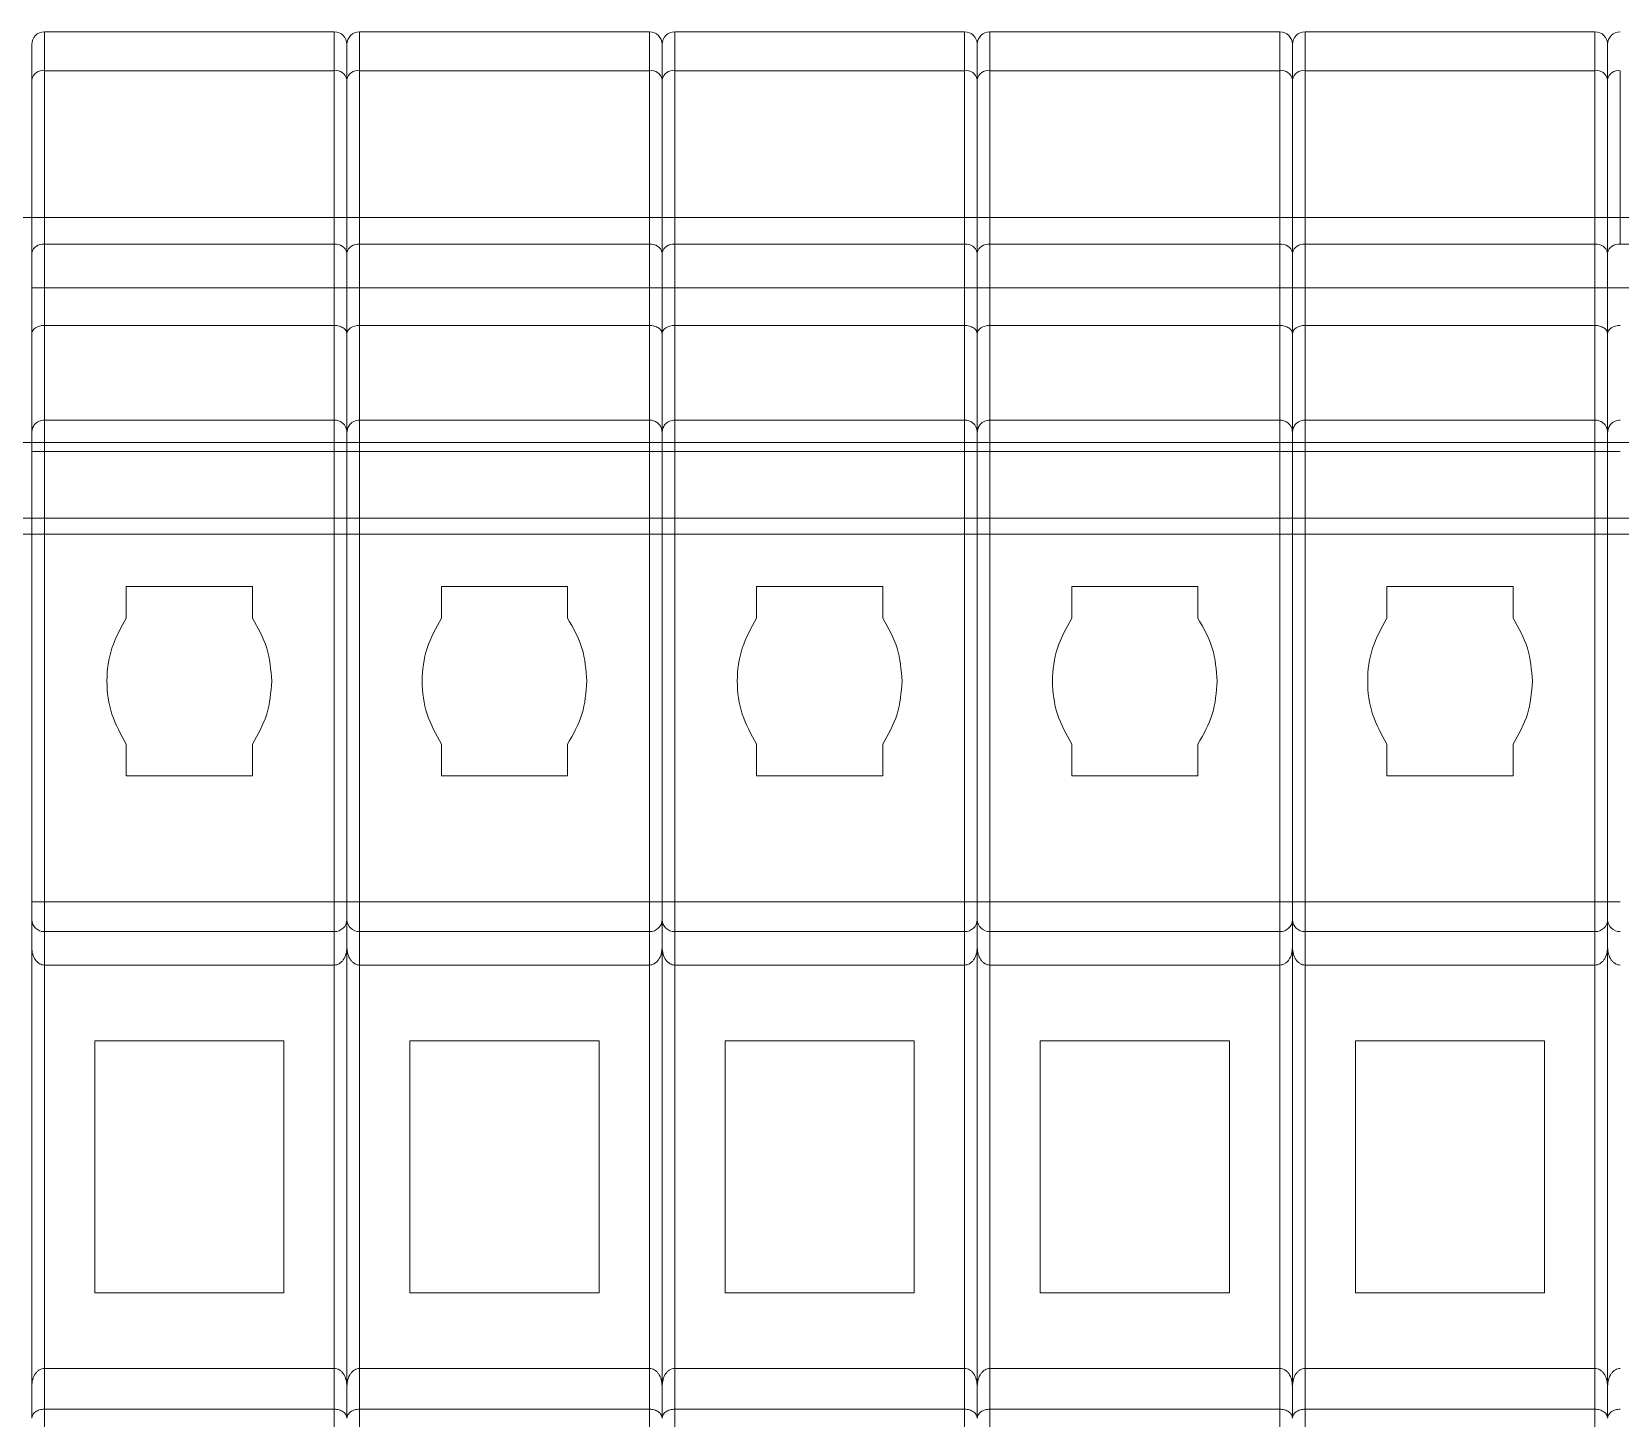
# Model space of a CAD drawing. Header units: millimetres. Extents: x 3609 to 5941, y 2453 to 3731.
# Drawn here: x 4162.78 to 4187.98, y 2486.04 to 2508.03 of the extents above; entities that cross this region are included whole.
import ezdxf

# ---------------------------------------------------------------- set-up
doc = ezdxf.new("R2010")
doc.units = ezdxf.units.MM

msp = doc.modelspace()

# ---------------------------------------------------------------- linework, layer by layer
at = {"color": 85, "linetype": 'Continuous', "lineweight": 15, "true_color": 0x58ba48}
for p, q in [((4162.981, 2507.416), (4162.981, 2508.033)), ((4162.981, 2508.033), (4167.581, 2508.033)), ((4167.581, 2508.033), (4167.581, 2507.416)), ((4167.981, 2507.416), (4167.981, 2508.033)), ((4167.981, 2508.033), (4172.581, 2508.033)), ((4172.581, 2508.033), (4172.581, 2507.416)), ((4172.981, 2507.416), (4172.981, 2508.033)), ((4172.981, 2508.033), (4177.581, 2508.033)), ((4177.581, 2508.033), (4177.581, 2507.416)), ((4177.981, 2507.416), (4177.981, 2508.033)), ((4177.981, 2508.033), (4182.581, 2508.033)), ((4182.581, 2508.033), (4182.581, 2507.416)), ((4182.981, 2507.416), (4182.981, 2508.033)), ((4182.981, 2508.033), (4187.581, 2508.033)), ((4187.581, 2508.033), (4187.581, 2507.416)), ((4162.981, 2507.416), (4162.981, 2504.664)), ((4167.581, 2507.416), (4162.981, 2507.416)), ((4167.581, 2504.664), (4167.581, 2507.416)), ((4167.981, 2507.416), (4167.981, 2504.664)), ((4172.581, 2507.416), (4167.981, 2507.416)), ((4172.581, 2504.664), (4172.581, 2507.416)), ((4172.981, 2507.416), (4172.981, 2504.664)), ((4177.581, 2507.416), (4172.981, 2507.416)), ((4177.581, 2504.664), (4177.581, 2507.416)), ((4177.981, 2507.416), (4177.981, 2504.664)), ((4182.581, 2507.416), (4177.981, 2507.416)), ((4182.581, 2504.664), (4182.581, 2507.416)), ((4182.981, 2507.416), (4182.981, 2504.664)), ((4187.581, 2507.416), (4182.981, 2507.416)), ((4187.581, 2504.664), (4187.581, 2507.416)), ((4187.981, 2507.416), (4187.981, 2504.664)), ((4162.781, 2504.526), (4162.781, 2507.278)), ((4167.781, 2504.526), (4167.781, 2507.278)), ((4172.781, 2507.278), (4172.781, 2504.526)), ((4177.781, 2507.278), (4177.781, 2504.526)), ((4182.781, 2504.526), (4182.781, 2507.278)), ((4187.781, 2507.278), (4187.781, 2504.526)), ((4162.981, 2503.973), (4162.981, 2504.664)), ((4162.981, 2504.664), (4167.581, 2504.664)), ((4167.581, 2504.664), (4167.581, 2503.973)), ((4167.981, 2503.973), (4167.981, 2504.664)), ((4167.981, 2504.664), (4172.581, 2504.664)), ((4172.581, 2504.664), (4172.581, 2503.973)), ((4172.981, 2503.973), (4172.981, 2504.664)), ((4172.981, 2504.664), (4177.581, 2504.664)), ((4177.581, 2504.664), (4177.581, 2503.973)), ((4177.981, 2503.973), (4177.981, 2504.664)), ((4177.981, 2504.664), (4182.581, 2504.664)), ((4182.581, 2504.664), (4182.581, 2503.973)), ((4182.981, 2503.973), (4182.981, 2504.664)), ((4182.981, 2504.664), (4187.581, 2504.664)), ((4187.581, 2504.664), (4187.581, 2503.973)), ((4187.981, 2504.664), (4192.581, 2504.664)), ((4162.781, 2503.973), (4162.981, 2503.973)), ((4162.781, 2503.973), (4162.781, 2503.241)), ((4162.981, 2503.973), (4162.981, 2503.374)), ((4167.581, 2503.973), (4162.981, 2503.973)), ((4167.581, 2503.374), (4167.581, 2503.973)), ((4167.581, 2503.973), (4167.781, 2503.973)), ((4167.781, 2503.973), (4167.981, 2503.973)), ((4167.781, 2503.973), (4167.781, 2503.241)), ((4167.981, 2503.973), (4167.981, 2503.374)), ((4172.581, 2503.973), (4167.981, 2503.973)), ((4172.581, 2503.374), (4172.581, 2503.973)), ((4172.581, 2503.973), (4172.781, 2503.973)), ((4172.781, 2503.973), (4172.781, 2503.241)), ((4172.781, 2503.973), (4172.981, 2503.973)), ((4172.981, 2503.973), (4172.981, 2503.374)), ((4177.581, 2503.973), (4172.981, 2503.973)), ((4177.581, 2503.374), (4177.581, 2503.973)), ((4177.581, 2503.973), (4177.781, 2503.973)), ((4177.781, 2503.973), (4177.781, 2503.241)), ((4177.781, 2503.973), (4177.981, 2503.973)), ((4177.981, 2503.973), (4177.981, 2503.374)), ((4182.581, 2503.973), (4177.981, 2503.973)), ((4182.581, 2503.374), (4182.581, 2503.973)), ((4182.581, 2503.973), (4182.781, 2503.973)), ((4182.781, 2503.973), (4182.981, 2503.973)), ((4182.781, 2503.973), (4182.781, 2503.241)), ((4182.981, 2503.973), (4182.981, 2503.374)), ((4187.581, 2503.973), (4182.981, 2503.973)), ((4187.581, 2503.374), (4187.581, 2503.973)), ((4187.581, 2503.973), (4187.781, 2503.973)), ((4187.781, 2503.973), (4187.781, 2503.241)), ((4187.781, 2503.973), (4187.981, 2503.973)), ((4192.581, 2503.973), (4187.981, 2503.973)), ((4162.981, 2503.374), (4167.581, 2503.374)), ((4162.981, 2503.374), (4162.981, 2501.874)), ((4167.581, 2501.874), (4167.581, 2503.374)), ((4167.981, 2503.374), (4172.581, 2503.374)), ((4167.981, 2503.374), (4167.981, 2501.874)), ((4172.581, 2501.874), (4172.581, 2503.374)), ((4172.981, 2503.374), (4177.581, 2503.374)), ((4172.981, 2503.374), (4172.981, 2501.874)), ((4177.581, 2501.874), (4177.581, 2503.374)), ((4177.981, 2503.374), (4182.581, 2503.374)), ((4177.981, 2503.374), (4177.981, 2501.874)), ((4182.581, 2501.874), (4182.581, 2503.374)), ((4182.981, 2503.374), (4187.581, 2503.374)), ((4182.981, 2503.374), (4182.981, 2501.874)), ((4187.581, 2501.874), (4187.581, 2503.374)), ((4162.781, 2503.241), (4162.781, 2501.664)), ((4167.781, 2503.241), (4167.781, 2501.674)), ((4167.781, 2503.241), (4167.781, 2501.849)), ((4172.781, 2503.241), (4172.781, 2501.849)), ((4172.781, 2503.241), (4172.781, 2501.674)), ((4177.781, 2503.241), (4177.781, 2501.849)), ((4177.781, 2503.241), (4177.781, 2501.674)), ((4182.781, 2503.241), (4182.781, 2501.674)), ((4182.781, 2503.241), (4182.781, 2501.849)), ((4187.781, 2503.241), (4187.781, 2501.849)), ((4187.781, 2503.241), (4187.781, 2501.674)), ((4167.581, 2501.874), (4162.981, 2501.874)), ((4162.981, 2501.374), (4162.981, 2501.874)), ((4167.581, 2501.874), (4167.581, 2501.374)), ((4172.581, 2501.874), (4167.981, 2501.874)), ((4167.981, 2501.374), (4167.981, 2501.874)), ((4172.581, 2501.874), (4172.581, 2501.374)), ((4177.581, 2501.874), (4172.981, 2501.874)), ((4172.981, 2501.374), (4172.981, 2501.874)), ((4177.581, 2501.874), (4177.581, 2501.374)), ((4182.581, 2501.874), (4177.981, 2501.874)), ((4177.981, 2501.374), (4177.981, 2501.874)), ((4182.581, 2501.874), (4182.581, 2501.374)), ((4187.581, 2501.874), (4182.981, 2501.874)), ((4182.981, 2501.374), (4182.981, 2501.874)), ((4187.581, 2501.874), (4187.581, 2501.374)), ((4162.781, 2501.374), (4162.981, 2501.374)), ((4162.781, 2501.374), (4162.781, 2494.232)), ((4162.981, 2501.374), (4162.981, 2494.232)), ((4167.581, 2501.374), (4162.981, 2501.374)), ((4167.581, 2494.232), (4167.581, 2501.374)), ((4167.581, 2501.374), (4167.781, 2501.374)), ((4167.781, 2501.374), (4167.981, 2501.374)), ((4167.781, 2501.374), (4167.781, 2494.232)), ((4167.981, 2501.374), (4167.981, 2494.232)), ((4172.581, 2501.374), (4167.981, 2501.374)), ((4172.581, 2494.232), (4172.581, 2501.374)), ((4172.581, 2501.374), (4172.781, 2501.374)), ((4172.781, 2501.374), (4172.781, 2494.232)), ((4172.781, 2501.374), (4172.981, 2501.374)), ((4172.981, 2501.374), (4172.981, 2494.232)), ((4177.581, 2501.374), (4172.981, 2501.374)), ((4177.581, 2494.232), (4177.581, 2501.374)), ((4177.581, 2501.374), (4177.781, 2501.374)), ((4177.781, 2501.374), (4177.781, 2494.232)), ((4177.781, 2501.374), (4177.981, 2501.374)), ((4177.981, 2501.374), (4177.981, 2494.232)), ((4182.581, 2501.374), (4177.981, 2501.374)), ((4182.581, 2494.232), (4182.581, 2501.374)), ((4182.581, 2501.374), (4182.781, 2501.374)), ((4182.781, 2501.374), (4182.981, 2501.374)), ((4182.781, 2501.374), (4182.781, 2494.232)), ((4182.981, 2501.374), (4182.981, 2494.232)), ((4187.581, 2501.374), (4182.981, 2501.374)), ((4187.581, 2494.232), (4187.581, 2501.374)), ((4187.581, 2501.374), (4187.781, 2501.374)), ((4187.781, 2501.374), (4187.781, 2494.232)), ((4187.781, 2501.374), (4187.981, 2501.374)), ((4164.281, 2499.232), (4166.281, 2499.232)), ((4164.281, 2499.232), (4164.281, 2498.732)), ((4166.281, 2499.232), (4166.281, 2498.732)), ((4169.281, 2499.232), (4171.281, 2499.232)), ((4169.281, 2499.232), (4169.281, 2498.732)), ((4171.281, 2499.232), (4171.281, 2498.732)), ((4174.281, 2499.232), (4176.281, 2499.232)), ((4174.281, 2499.232), (4174.281, 2498.732)), ((4176.281, 2499.232), (4176.281, 2498.732)), ((4179.281, 2499.232), (4181.281, 2499.232)), ((4179.281, 2499.232), (4179.281, 2498.732)), ((4181.281, 2499.232), (4181.281, 2498.732)), ((4184.281, 2499.232), (4186.281, 2499.232)), ((4184.281, 2499.232), (4184.281, 2498.732)), ((4186.281, 2499.232), (4186.281, 2498.732)), ((4164.281, 2496.732), (4164.281, 2496.232)), ((4166.281, 2496.732), (4166.281, 2496.232)), ((4169.281, 2496.732), (4169.281, 2496.232)), ((4171.281, 2496.732), (4171.281, 2496.232)), ((4174.281, 2496.732), (4174.281, 2496.232)), ((4176.281, 2496.732), (4176.281, 2496.232)), ((4179.281, 2496.732), (4179.281, 2496.232)), ((4181.281, 2496.732), (4181.281, 2496.232)), ((4184.281, 2496.732), (4184.281, 2496.232)), ((4186.281, 2496.732), (4186.281, 2496.232)), ((4166.281, 2496.232), (4164.281, 2496.232)), ((4171.281, 2496.232), (4169.281, 2496.232)), ((4176.281, 2496.232), (4174.281, 2496.232)), ((4181.281, 2496.232), (4179.281, 2496.232)), ((4186.281, 2496.232), (4184.281, 2496.232)), ((4162.981, 2494.232), (4162.781, 2494.232)), ((4162.981, 2494.232), (4167.581, 2494.232)), ((4162.981, 2493.759), (4162.981, 2494.232)), ((4167.581, 2494.232), (4167.581, 2493.759)), ((4167.781, 2494.232), (4167.581, 2494.232)), ((4167.981, 2494.232), (4167.781, 2494.232)), ((4167.981, 2494.232), (4172.581, 2494.232)), ((4167.981, 2493.759), (4167.981, 2494.232)), ((4172.581, 2494.232), (4172.581, 2493.759)), ((4172.781, 2494.232), (4172.581, 2494.232)), ((4172.981, 2494.232), (4172.781, 2494.232)), ((4172.981, 2494.232), (4177.581, 2494.232)), ((4172.981, 2493.759), (4172.981, 2494.232)), ((4177.581, 2494.232), (4177.581, 2493.759)), ((4177.781, 2494.232), (4177.581, 2494.232)), ((4177.981, 2494.232), (4177.781, 2494.232)), ((4177.981, 2494.232), (4182.581, 2494.232)), ((4177.981, 2493.759), (4177.981, 2494.232)), ((4182.581, 2494.232), (4182.581, 2493.759)), ((4182.781, 2494.232), (4182.581, 2494.232)), ((4182.981, 2494.232), (4182.781, 2494.232)), ((4182.981, 2494.232), (4187.581, 2494.232)), ((4182.981, 2493.759), (4182.981, 2494.232)), ((4187.581, 2494.232), (4187.581, 2493.759)), ((4187.781, 2494.232), (4187.581, 2494.232)), ((4187.981, 2494.232), (4187.781, 2494.232)), ((4162.781, 2493.948), (4162.781, 2493.508)), ((4167.781, 2493.948), (4167.781, 2493.508)), ((4172.781, 2493.948), (4172.781, 2493.508)), ((4177.781, 2493.948), (4177.781, 2493.508)), ((4182.781, 2493.948), (4182.781, 2493.508)), ((4187.781, 2493.948), (4187.781, 2493.508)), ((4167.581, 2493.759), (4162.981, 2493.759)), ((4162.981, 2493.228), (4162.981, 2493.759)), ((4167.581, 2493.759), (4167.581, 2493.228)), ((4172.581, 2493.759), (4167.981, 2493.759)), ((4167.981, 2493.228), (4167.981, 2493.759)), ((4172.581, 2493.759), (4172.581, 2493.228)), ((4177.581, 2493.759), (4172.981, 2493.759)), ((4172.981, 2493.228), (4172.981, 2493.759)), ((4177.581, 2493.759), (4177.581, 2493.228)), ((4182.581, 2493.759), (4177.981, 2493.759)), ((4177.981, 2493.228), (4177.981, 2493.759)), ((4182.581, 2493.759), (4182.581, 2493.228)), ((4187.581, 2493.759), (4182.981, 2493.759)), ((4182.981, 2493.228), (4182.981, 2493.759)), ((4187.581, 2493.759), (4187.581, 2493.228)), ((4162.781, 2493.508), (4162.781, 2486.328)), ((4167.781, 2493.508), (4167.781, 2486.328)), ((4172.781, 2493.508), (4172.781, 2486.328)), ((4177.781, 2493.508), (4177.781, 2486.328)), ((4182.781, 2493.508), (4182.781, 2486.328)), ((4187.781, 2493.508), (4187.781, 2486.328)), ((4162.981, 2493.228), (4167.581, 2493.228)), ((4162.981, 2493.228), (4162.981, 2486.828)), ((4167.581, 2486.828), (4167.581, 2493.228)), ((4167.981, 2493.228), (4172.581, 2493.228)), ((4167.981, 2493.228), (4167.981, 2486.828)), ((4172.581, 2486.828), (4172.581, 2493.228)), ((4172.981, 2493.228), (4177.581, 2493.228)), ((4172.981, 2493.228), (4172.981, 2486.828)), ((4177.581, 2486.828), (4177.581, 2493.228)), ((4177.981, 2493.228), (4182.581, 2493.228)), ((4177.981, 2493.228), (4177.981, 2486.828)), ((4182.581, 2486.828), (4182.581, 2493.228)), ((4182.981, 2493.228), (4187.581, 2493.228)), ((4182.981, 2493.228), (4182.981, 2486.828)), ((4187.581, 2486.828), (4187.581, 2493.228)), ((4163.781, 2488.028), (4163.781, 2492.028)), ((4163.781, 2492.028), (4166.781, 2492.028)), ((4166.781, 2492.028), (4166.781, 2488.028)), ((4168.781, 2488.028), (4168.781, 2492.028)), ((4168.781, 2492.028), (4171.781, 2492.028)), ((4171.781, 2492.028), (4171.781, 2488.028)), ((4173.781, 2488.028), (4173.781, 2492.028)), ((4173.781, 2492.028), (4176.781, 2492.028)), ((4176.781, 2492.028), (4176.781, 2488.028)), ((4178.781, 2488.028), (4178.781, 2492.028)), ((4178.781, 2492.028), (4181.781, 2492.028)), ((4181.781, 2492.028), (4181.781, 2488.028)), ((4183.781, 2488.028), (4183.781, 2492.028)), ((4183.781, 2492.028), (4186.781, 2492.028)), ((4186.781, 2492.028), (4186.781, 2488.028)), ((4166.781, 2488.028), (4163.781, 2488.028)), ((4171.781, 2488.028), (4168.781, 2488.028)), ((4176.781, 2488.028), (4173.781, 2488.028)), ((4181.781, 2488.028), (4178.781, 2488.028)), ((4186.781, 2488.028), (4183.781, 2488.028)), ((4162.981, 2486.828), (4162.981, 2486.182)), ((4167.581, 2486.828), (4162.981, 2486.828)), ((4167.581, 2486.182), (4167.581, 2486.828)), ((4167.981, 2486.828), (4167.981, 2486.182)), ((4172.581, 2486.828), (4167.981, 2486.828)), ((4172.581, 2486.182), (4172.581, 2486.828)), ((4172.981, 2486.828), (4172.981, 2486.182)), ((4177.581, 2486.828), (4172.981, 2486.828)), ((4177.581, 2486.182), (4177.581, 2486.828)), ((4177.981, 2486.828), (4177.981, 2486.182)), ((4182.581, 2486.828), (4177.981, 2486.828)), ((4182.581, 2486.182), (4182.581, 2486.828)), ((4182.981, 2486.828), (4182.981, 2486.182)), ((4187.581, 2486.828), (4182.981, 2486.828)), ((4187.581, 2486.182), (4187.581, 2486.828)), ((4162.781, 2486.039), (4162.781, 2486.548)), ((4167.781, 2486.039), (4167.781, 2486.548)), ((4167.781, 2486.548), (4167.781, 2486.039)), ((4172.781, 2486.548), (4172.781, 2486.039)), ((4172.781, 2486.039), (4172.781, 2486.548)), ((4177.781, 2486.548), (4177.781, 2486.039)), ((4177.781, 2486.039), (4177.781, 2486.548)), ((4182.781, 2486.039), (4182.781, 2486.548)), ((4182.781, 2486.548), (4182.781, 2486.039)), ((4187.781, 2486.548), (4187.781, 2486.039)), ((4187.781, 2486.039), (4187.781, 2486.548)), ((4162.981, 2486.182), (4162.981, 2483.916)), ((4167.581, 2486.182), (4162.981, 2486.182)), ((4167.581, 2483.916), (4167.581, 2486.182)), ((4167.981, 2486.182), (4167.981, 2483.916)), ((4172.581, 2486.182), (4167.981, 2486.182)), ((4172.581, 2483.916), (4172.581, 2486.182)), ((4172.981, 2486.182), (4172.981, 2483.916)), ((4177.581, 2486.182), (4172.981, 2486.182)), ((4177.581, 2483.916), (4177.581, 2486.182)), ((4177.981, 2486.182), (4177.981, 2483.916)), ((4182.581, 2486.182), (4177.981, 2486.182)), ((4182.581, 2483.916), (4182.581, 2486.182)), ((4182.981, 2486.182), (4182.981, 2483.916)), ((4187.581, 2486.182), (4182.981, 2486.182)), ((4187.581, 2483.916), (4187.581, 2486.182))]:
    msp.add_line(p, q, dxfattribs=at)
at = {"color": 7, "linetype": 'Continuous', "lineweight": 15}
for p, q in [((4152.907, 2505.086), (4454.017, 2505.086)), ((4152.907, 2500.315), (4454.027, 2500.315))]:
    msp.add_line(p, q, dxfattribs=at)
at = {"color": 8, "linetype": 'Continuous', "lineweight": 15}
for p, q in [((4152.907, 2501.515), (4454.027, 2501.515)), ((4152.907, 2500.065), (4454.027, 2500.065))]:
    msp.add_line(p, q, dxfattribs=at)
at = {"color": 85, "linetype": 'Continuous', "lineweight": 15, "true_color": 0x58ba48}
for centre, radius, start, end in [((4162.981, 2507.833), 0.2, 90, 180), ((4167.581, 2507.833), 0.2, 360, 90), ((4167.981, 2507.833), 0.2, 90, 180), ((4172.581, 2507.833), 0.2, 360, 90), ((4172.981, 2507.833), 0.2, 90, 180), ((4177.581, 2507.833), 0.2, 360, 90), ((4177.981, 2507.833), 0.2, 90, 180), ((4182.581, 2507.833), 0.2, 360, 90), ((4182.981, 2507.833), 0.2, 90, 180), ((4187.581, 2507.833), 0.2, 360, 90), ((4187.981, 2507.833), 0.2, 90, 180), ((4162.955, 2507.24), 0.178, 81.5621, 167.7435), ((4167.607, 2507.24), 0.178, 12.2565, 98.4379), ((4167.955, 2507.24), 0.178, 81.5621, 167.7435), ((4172.607, 2507.24), 0.178, 12.2565, 98.4379), ((4172.955, 2507.24), 0.178, 81.5621, 167.7435), ((4177.607, 2507.24), 0.178, 12.2565, 98.4379), ((4177.955, 2507.24), 0.178, 81.5621, 167.7435), ((4182.607, 2507.24), 0.178, 12.2565, 98.4379), ((4182.955, 2507.24), 0.178, 81.5621, 167.7435), ((4187.607, 2507.24), 0.178, 12.2565, 98.4379), ((4187.955, 2507.24), 0.178, 81.5621, 167.7435), ((4162.955, 2504.488), 0.178, 81.5621, 167.7435), ((4167.607, 2504.488), 0.178, 12.2565, 98.4379), ((4167.955, 2504.488), 0.178, 81.5621, 167.7435), ((4172.607, 2504.488), 0.178, 12.2565, 98.4379), ((4172.955, 2504.488), 0.178, 81.5621, 167.7435), ((4177.607, 2504.488), 0.178, 12.2565, 98.4379), ((4177.955, 2504.488), 0.178, 81.5621, 167.7435), ((4182.607, 2504.488), 0.178, 12.2565, 98.4379), ((4182.955, 2504.488), 0.178, 81.5621, 167.7435), ((4187.607, 2504.488), 0.178, 12.2565, 98.4379), ((4187.955, 2504.488), 0.178, 81.5621, 167.7435), ((4162.976, 2493.954), 0.195, 181.6229, 271.5358), ((4167.587, 2493.954), 0.195, 268.4642, 358.3771), ((4167.976, 2493.954), 0.195, 181.6229, 271.5358), ((4172.587, 2493.954), 0.195, 268.4642, 358.3771), ((4172.976, 2493.954), 0.195, 181.6229, 271.5358), ((4177.587, 2493.954), 0.195, 268.4642, 358.3771), ((4177.976, 2493.954), 0.195, 181.6229, 271.5358), ((4182.587, 2493.954), 0.195, 268.4642, 358.3771), ((4182.976, 2493.954), 0.195, 181.6229, 271.5358), ((4187.587, 2493.954), 0.195, 268.4642, 358.3771), ((4187.976, 2493.954), 0.195, 181.6229, 271.5358)]:
    msp.add_arc(centre, radius, start, end, dxfattribs=at)
for centre in [(4162.981, 2503.241), (4167.981, 2503.241), (4172.981, 2503.241), (4177.981, 2503.241), (4182.981, 2503.241), (4187.981, 2503.241)]:
    msp.add_ellipse(centre, major_axis=(0.2, 0), ratio=0.666667, start_param=1.570796, end_param=3.141593, dxfattribs=at)
for points, knots in [([(4162.781, 2507.833), (4162.781, 2507.827), (4162.781, 2507.813), (4162.781, 2507.699), (4162.781, 2507.525), (4162.781, 2507.36), (4162.781, 2507.278)], [0, 0, 0, 0, 0.247435, 0.5, 0.752565, 1, 1, 1, 1]), ([(4167.781, 2507.833), (4167.781, 2507.827), (4167.781, 2507.813), (4167.781, 2507.699), (4167.781, 2507.525), (4167.781, 2507.36), (4167.781, 2507.278)], [0, 0, 0, 0, 0.247435, 0.5, 0.752565, 1, 1, 1, 1]), ([(4167.781, 2507.833), (4167.781, 2507.827), (4167.781, 2507.813), (4167.781, 2507.699), (4167.781, 2507.525), (4167.781, 2507.36), (4167.781, 2507.278)], [0, 0, 0, 0, 0.247435, 0.5, 0.752565, 1, 1, 1, 1]), ([(4172.781, 2507.833), (4172.781, 2507.827), (4172.781, 2507.813), (4172.781, 2507.699), (4172.781, 2507.525), (4172.781, 2507.36), (4172.781, 2507.278)], [0, 0, 0, 0, 0.247435, 0.5, 0.752565, 1, 1, 1, 1]), ([(4172.781, 2507.833), (4172.781, 2507.827), (4172.781, 2507.813), (4172.781, 2507.699), (4172.781, 2507.525), (4172.781, 2507.36), (4172.781, 2507.278)], [0, 0, 0, 0, 0.247435, 0.5, 0.752565, 1, 1, 1, 1]), ([(4177.781, 2507.833), (4177.781, 2507.827), (4177.781, 2507.813), (4177.781, 2507.699), (4177.781, 2507.525), (4177.781, 2507.36), (4177.781, 2507.278)], [0, 0, 0, 0, 0.247435, 0.5, 0.752565, 1, 1, 1, 1]), ([(4177.781, 2507.833), (4177.781, 2507.827), (4177.781, 2507.813), (4177.781, 2507.699), (4177.781, 2507.525), (4177.781, 2507.36), (4177.781, 2507.278)], [0, 0, 0, 0, 0.247435, 0.5, 0.752565, 1, 1, 1, 1]), ([(4182.781, 2507.833), (4182.781, 2507.827), (4182.781, 2507.813), (4182.781, 2507.699), (4182.781, 2507.525), (4182.781, 2507.36), (4182.781, 2507.278)], [0, 0, 0, 0, 0.247435, 0.5, 0.752565, 1, 1, 1, 1]), ([(4182.781, 2507.833), (4182.781, 2507.827), (4182.781, 2507.813), (4182.781, 2507.699), (4182.781, 2507.525), (4182.781, 2507.36), (4182.781, 2507.278)], [0, 0, 0, 0, 0.247435, 0.5, 0.752565, 1, 1, 1, 1]), ([(4187.781, 2507.833), (4187.781, 2507.827), (4187.781, 2507.813), (4187.781, 2507.699), (4187.781, 2507.525), (4187.781, 2507.36), (4187.781, 2507.278)], [0, 0, 0, 0, 0.247435, 0.5, 0.752565, 1, 1, 1, 1]), ([(4187.781, 2507.833), (4187.781, 2507.827), (4187.781, 2507.813), (4187.781, 2507.699), (4187.781, 2507.525), (4187.781, 2507.36), (4187.781, 2507.278)], [0, 0, 0, 0, 0.247435, 0.5, 0.752565, 1, 1, 1, 1]), ([(4167.781, 2503.241), (4167.778, 2503.258), (4167.773, 2503.292), (4167.734, 2503.33), (4167.693, 2503.353), (4167.657, 2503.365), (4167.62, 2503.373), (4167.594, 2503.374), (4167.581, 2503.374)], [0, 0, 0, 0, 0.269966, 0.52831, 0.658152, 0.776861, 0.889617, 1, 1, 1, 1]), ([(4172.781, 2503.241), (4172.778, 2503.258), (4172.773, 2503.292), (4172.734, 2503.33), (4172.693, 2503.353), (4172.657, 2503.365), (4172.62, 2503.373), (4172.594, 2503.374), (4172.581, 2503.374)], [0, 0, 0, 0, 0.269966, 0.52831, 0.658152, 0.776861, 0.889617, 1, 1, 1, 1]), ([(4177.781, 2503.241), (4177.778, 2503.258), (4177.773, 2503.292), (4177.734, 2503.33), (4177.693, 2503.353), (4177.657, 2503.365), (4177.62, 2503.373), (4177.594, 2503.374), (4177.581, 2503.374)], [0, 0, 0, 0, 0.269966, 0.52831, 0.658152, 0.776861, 0.889617, 1, 1, 1, 1]), ([(4182.781, 2503.241), (4182.778, 2503.258), (4182.773, 2503.292), (4182.734, 2503.33), (4182.693, 2503.353), (4182.657, 2503.365), (4182.62, 2503.373), (4182.594, 2503.374), (4182.581, 2503.374)], [0, 0, 0, 0, 0.269966, 0.52831, 0.658152, 0.776861, 0.889617, 1, 1, 1, 1]), ([(4187.781, 2503.241), (4187.778, 2503.258), (4187.773, 2503.292), (4187.734, 2503.33), (4187.693, 2503.353), (4187.657, 2503.365), (4187.62, 2503.373), (4187.594, 2503.374), (4187.581, 2503.374)], [0, 0, 0, 0, 0.269966, 0.52831, 0.658152, 0.776861, 0.889617, 1, 1, 1, 1]), ([(4162.981, 2501.874), (4162.953, 2501.871), (4162.894, 2501.863), (4162.827, 2501.809), (4162.788, 2501.742), (4162.784, 2501.696), (4162.781, 2501.674)], [0, 0, 0, 0, 0.270261, 0.562429, 0.789736, 1, 1, 1, 1]), ([(4167.781, 2501.674), (4167.778, 2501.703), (4167.771, 2501.762), (4167.716, 2501.829), (4167.649, 2501.868), (4167.603, 2501.872), (4167.581, 2501.874)], [0, 0, 0, 0, 0.270261, 0.562429, 0.789736, 1, 1, 1, 1]), ([(4167.981, 2501.874), (4167.953, 2501.871), (4167.894, 2501.863), (4167.827, 2501.809), (4167.788, 2501.742), (4167.784, 2501.696), (4167.781, 2501.674)], [0, 0, 0, 0, 0.270261, 0.562429, 0.789736, 1, 1, 1, 1]), ([(4172.781, 2501.674), (4172.778, 2501.703), (4172.771, 2501.762), (4172.716, 2501.829), (4172.649, 2501.868), (4172.603, 2501.872), (4172.581, 2501.874)], [0, 0, 0, 0, 0.270261, 0.562429, 0.789736, 1, 1, 1, 1]), ([(4172.981, 2501.874), (4172.953, 2501.871), (4172.894, 2501.863), (4172.827, 2501.809), (4172.788, 2501.742), (4172.784, 2501.696), (4172.781, 2501.674)], [0, 0, 0, 0, 0.270261, 0.562429, 0.789736, 1, 1, 1, 1]), ([(4177.781, 2501.674), (4177.778, 2501.703), (4177.771, 2501.762), (4177.716, 2501.829), (4177.649, 2501.868), (4177.603, 2501.872), (4177.581, 2501.874)], [0, 0, 0, 0, 0.270261, 0.562429, 0.789736, 1, 1, 1, 1]), ([(4177.981, 2501.874), (4177.953, 2501.871), (4177.894, 2501.863), (4177.827, 2501.809), (4177.788, 2501.742), (4177.784, 2501.696), (4177.781, 2501.674)], [0, 0, 0, 0, 0.270261, 0.562429, 0.789736, 1, 1, 1, 1]), ([(4182.781, 2501.674), (4182.778, 2501.703), (4182.771, 2501.762), (4182.716, 2501.829), (4182.649, 2501.868), (4182.603, 2501.872), (4182.581, 2501.874)], [0, 0, 0, 0, 0.270261, 0.562429, 0.789736, 1, 1, 1, 1]), ([(4182.981, 2501.874), (4182.953, 2501.871), (4182.894, 2501.863), (4182.827, 2501.809), (4182.788, 2501.742), (4182.784, 2501.696), (4182.781, 2501.674)], [0, 0, 0, 0, 0.270261, 0.562429, 0.789736, 1, 1, 1, 1]), ([(4187.781, 2501.674), (4187.778, 2501.703), (4187.771, 2501.762), (4187.716, 2501.829), (4187.649, 2501.868), (4187.603, 2501.872), (4187.581, 2501.874)], [0, 0, 0, 0, 0.270261, 0.562429, 0.789736, 1, 1, 1, 1]), ([(4187.981, 2501.874), (4187.953, 2501.871), (4187.894, 2501.863), (4187.827, 2501.809), (4187.788, 2501.742), (4187.784, 2501.696), (4187.781, 2501.674)], [0, 0, 0, 0, 0.270261, 0.562429, 0.789736, 1, 1, 1, 1]), ([(4162.781, 2501.674), (4162.781, 2501.67), (4162.781, 2501.664), (4162.781, 2501.627), (4162.781, 2501.588), (4162.781, 2501.54), (4162.781, 2501.47), (4162.781, 2501.412), (4162.781, 2501.374)], [0, 0, 0, 0, 0.2394436, 0.3712234, 0.5000014, 0.6317798, 0.7605564, 1, 1, 1, 1]), ([(4167.781, 2501.674), (4167.781, 2501.67), (4167.781, 2501.664), (4167.781, 2501.627), (4167.781, 2501.588), (4167.781, 2501.54), (4167.781, 2501.47), (4167.781, 2501.412), (4167.781, 2501.374)], [0, 0, 0, 0, 0.2394436, 0.3712234, 0.5000014, 0.6317798, 0.7605564, 1, 1, 1, 1]), ([(4167.781, 2501.674), (4167.781, 2501.67), (4167.781, 2501.664), (4167.781, 2501.627), (4167.781, 2501.588), (4167.781, 2501.54), (4167.781, 2501.471), (4167.781, 2501.412), (4167.781, 2501.374)], [0, 0, 0, 0, 0.239444, 0.36822, 0.499999, 0.628777, 0.760556, 1, 1, 1, 1]), ([(4172.781, 2501.674), (4172.781, 2501.67), (4172.781, 2501.664), (4172.781, 2501.627), (4172.781, 2501.588), (4172.781, 2501.54), (4172.781, 2501.471), (4172.781, 2501.412), (4172.781, 2501.374)], [0, 0, 0, 0, 0.239444, 0.36822, 0.499999, 0.628777, 0.760556, 1, 1, 1, 1]), ([(4172.781, 2501.674), (4172.781, 2501.67), (4172.781, 2501.664), (4172.781, 2501.627), (4172.781, 2501.588), (4172.781, 2501.54), (4172.781, 2501.47), (4172.781, 2501.412), (4172.781, 2501.374)], [0, 0, 0, 0, 0.2394436, 0.3712234, 0.5000014, 0.6317798, 0.7605564, 1, 1, 1, 1]), ([(4177.781, 2501.674), (4177.781, 2501.67), (4177.781, 2501.664), (4177.781, 2501.627), (4177.781, 2501.588), (4177.781, 2501.54), (4177.781, 2501.471), (4177.781, 2501.412), (4177.781, 2501.374)], [0, 0, 0, 0, 0.239444, 0.36822, 0.499999, 0.628777, 0.760556, 1, 1, 1, 1]), ([(4177.781, 2501.674), (4177.781, 2501.67), (4177.781, 2501.664), (4177.781, 2501.627), (4177.781, 2501.588), (4177.781, 2501.54), (4177.781, 2501.47), (4177.781, 2501.412), (4177.781, 2501.374)], [0, 0, 0, 0, 0.2394436, 0.3712234, 0.5000014, 0.6317798, 0.7605564, 1, 1, 1, 1]), ([(4182.781, 2501.674), (4182.781, 2501.67), (4182.781, 2501.664), (4182.781, 2501.627), (4182.781, 2501.588), (4182.781, 2501.54), (4182.781, 2501.47), (4182.781, 2501.412), (4182.781, 2501.374)], [0, 0, 0, 0, 0.2394436, 0.3712234, 0.5000014, 0.6317798, 0.7605564, 1, 1, 1, 1]), ([(4182.781, 2501.674), (4182.781, 2501.67), (4182.781, 2501.664), (4182.781, 2501.627), (4182.781, 2501.588), (4182.781, 2501.54), (4182.781, 2501.471), (4182.781, 2501.412), (4182.781, 2501.374)], [0, 0, 0, 0, 0.239444, 0.36822, 0.499999, 0.628777, 0.760556, 1, 1, 1, 1]), ([(4187.781, 2501.674), (4187.781, 2501.67), (4187.781, 2501.664), (4187.781, 2501.627), (4187.781, 2501.588), (4187.781, 2501.54), (4187.781, 2501.471), (4187.781, 2501.412), (4187.781, 2501.374)], [0, 0, 0, 0, 0.239444, 0.36822, 0.499999, 0.628777, 0.760556, 1, 1, 1, 1]), ([(4187.781, 2501.674), (4187.781, 2501.67), (4187.781, 2501.664), (4187.781, 2501.627), (4187.781, 2501.588), (4187.781, 2501.54), (4187.781, 2501.47), (4187.781, 2501.412), (4187.781, 2501.374)], [0, 0, 0, 0, 0.2394436, 0.3712234, 0.5000014, 0.6317798, 0.7605564, 1, 1, 1, 1]), ([(4162.781, 2494.232), (4162.781, 2494.202), (4162.781, 2494.139), (4162.781, 2494.056), (4162.781, 2493.986), (4162.781, 2493.961), (4162.781, 2493.948)], [0, 0, 0, 0, 0.243858, 0.499956, 0.749344, 1, 1, 1, 1]), ([(4167.781, 2494.232), (4167.781, 2494.202), (4167.781, 2494.139), (4167.781, 2494.056), (4167.781, 2493.986), (4167.781, 2493.961), (4167.781, 2493.948)], [0, 0, 0, 0, 0.243858, 0.499956, 0.749344, 1, 1, 1, 1]), ([(4167.781, 2494.232), (4167.781, 2494.201), (4167.781, 2494.139), (4167.781, 2494.054), (4167.781, 2493.986), (4167.781, 2493.96), (4167.781, 2493.948)], [0, 0, 0, 0, 0.2506562, 0.5000436, 0.7561421, 1, 1, 1, 1]), ([(4172.781, 2494.232), (4172.781, 2494.201), (4172.781, 2494.139), (4172.781, 2494.054), (4172.781, 2493.986), (4172.781, 2493.96), (4172.781, 2493.948)], [0, 0, 0, 0, 0.2506562, 0.5000436, 0.7561421, 1, 1, 1, 1]), ([(4172.781, 2494.232), (4172.781, 2494.202), (4172.781, 2494.139), (4172.781, 2494.056), (4172.781, 2493.986), (4172.781, 2493.961), (4172.781, 2493.948)], [0, 0, 0, 0, 0.243858, 0.499956, 0.749344, 1, 1, 1, 1]), ([(4177.781, 2494.232), (4177.781, 2494.201), (4177.781, 2494.139), (4177.781, 2494.054), (4177.781, 2493.986), (4177.781, 2493.96), (4177.781, 2493.948)], [0, 0, 0, 0, 0.2506562, 0.5000436, 0.7561421, 1, 1, 1, 1]), ([(4177.781, 2494.232), (4177.781, 2494.202), (4177.781, 2494.139), (4177.781, 2494.056), (4177.781, 2493.986), (4177.781, 2493.961), (4177.781, 2493.948)], [0, 0, 0, 0, 0.243858, 0.499956, 0.749344, 1, 1, 1, 1]), ([(4182.781, 2494.232), (4182.781, 2494.202), (4182.781, 2494.139), (4182.781, 2494.056), (4182.781, 2493.986), (4182.781, 2493.961), (4182.781, 2493.948)], [0, 0, 0, 0, 0.243858, 0.499956, 0.749344, 1, 1, 1, 1]), ([(4182.781, 2494.232), (4182.781, 2494.201), (4182.781, 2494.139), (4182.781, 2494.054), (4182.781, 2493.986), (4182.781, 2493.96), (4182.781, 2493.948)], [0, 0, 0, 0, 0.2506562, 0.5000436, 0.7561421, 1, 1, 1, 1]), ([(4187.781, 2494.232), (4187.781, 2494.201), (4187.781, 2494.139), (4187.781, 2494.054), (4187.781, 2493.986), (4187.781, 2493.96), (4187.781, 2493.948)], [0, 0, 0, 0, 0.2506562, 0.5000436, 0.7561421, 1, 1, 1, 1]), ([(4187.781, 2494.232), (4187.781, 2494.202), (4187.781, 2494.139), (4187.781, 2494.056), (4187.781, 2493.986), (4187.781, 2493.961), (4187.781, 2493.948)], [0, 0, 0, 0, 0.243858, 0.499956, 0.749344, 1, 1, 1, 1]), ([(4162.781, 2493.508), (4162.784, 2493.472), (4162.789, 2493.403), (4162.826, 2493.324), (4162.868, 2493.275), (4162.903, 2493.249), (4162.941, 2493.231), (4162.968, 2493.229), (4162.981, 2493.228)], [0, 0, 0, 0, 0.305625, 0.581764, 0.70514, 0.811052, 0.909254, 1, 1, 1, 1]), ([(4167.581, 2493.228), (4167.595, 2493.229), (4167.622, 2493.231), (4167.66, 2493.249), (4167.695, 2493.275), (4167.737, 2493.324), (4167.773, 2493.403), (4167.779, 2493.472), (4167.781, 2493.508)], [0, 0, 0, 0, 0.09071, 0.188948, 0.294816, 0.418236, 0.694375, 1, 1, 1, 1]), ([(4167.781, 2493.508), (4167.784, 2493.472), (4167.789, 2493.403), (4167.826, 2493.324), (4167.868, 2493.275), (4167.903, 2493.249), (4167.941, 2493.231), (4167.968, 2493.229), (4167.981, 2493.228)], [0, 0, 0, 0, 0.305625, 0.581764, 0.70514, 0.811052, 0.909254, 1, 1, 1, 1]), ([(4172.581, 2493.228), (4172.595, 2493.229), (4172.622, 2493.231), (4172.66, 2493.249), (4172.695, 2493.275), (4172.737, 2493.324), (4172.773, 2493.403), (4172.779, 2493.472), (4172.781, 2493.508)], [0, 0, 0, 0, 0.09071, 0.188948, 0.294816, 0.418236, 0.694375, 1, 1, 1, 1]), ([(4172.781, 2493.508), (4172.784, 2493.472), (4172.789, 2493.403), (4172.826, 2493.324), (4172.868, 2493.275), (4172.903, 2493.249), (4172.941, 2493.231), (4172.968, 2493.229), (4172.981, 2493.228)], [0, 0, 0, 0, 0.305625, 0.581764, 0.70514, 0.811052, 0.909254, 1, 1, 1, 1]), ([(4177.581, 2493.228), (4177.595, 2493.229), (4177.622, 2493.231), (4177.66, 2493.249), (4177.695, 2493.275), (4177.737, 2493.324), (4177.773, 2493.403), (4177.779, 2493.472), (4177.781, 2493.508)], [0, 0, 0, 0, 0.09071, 0.188948, 0.294816, 0.418236, 0.694375, 1, 1, 1, 1]), ([(4177.781, 2493.508), (4177.784, 2493.472), (4177.789, 2493.403), (4177.826, 2493.324), (4177.868, 2493.275), (4177.903, 2493.249), (4177.941, 2493.231), (4177.968, 2493.229), (4177.981, 2493.228)], [0, 0, 0, 0, 0.305625, 0.581764, 0.70514, 0.811052, 0.909254, 1, 1, 1, 1]), ([(4182.581, 2493.228), (4182.595, 2493.229), (4182.622, 2493.231), (4182.66, 2493.249), (4182.695, 2493.275), (4182.737, 2493.324), (4182.773, 2493.403), (4182.779, 2493.472), (4182.781, 2493.508)], [0, 0, 0, 0, 0.09071, 0.188948, 0.294816, 0.418236, 0.694375, 1, 1, 1, 1]), ([(4182.781, 2493.508), (4182.784, 2493.472), (4182.789, 2493.403), (4182.826, 2493.324), (4182.868, 2493.275), (4182.903, 2493.249), (4182.941, 2493.231), (4182.968, 2493.229), (4182.981, 2493.228)], [0, 0, 0, 0, 0.305625, 0.581764, 0.70514, 0.811052, 0.909254, 1, 1, 1, 1]), ([(4187.581, 2493.228), (4187.595, 2493.229), (4187.622, 2493.231), (4187.66, 2493.249), (4187.695, 2493.275), (4187.737, 2493.324), (4187.773, 2493.403), (4187.779, 2493.472), (4187.781, 2493.508)], [0, 0, 0, 0, 0.09071, 0.188948, 0.294816, 0.418236, 0.694375, 1, 1, 1, 1]), ([(4187.781, 2493.508), (4187.784, 2493.472), (4187.789, 2493.403), (4187.826, 2493.324), (4187.868, 2493.275), (4187.903, 2493.249), (4187.941, 2493.231), (4187.968, 2493.229), (4187.981, 2493.228)], [0, 0, 0, 0, 0.305625, 0.581764, 0.70514, 0.811052, 0.909254, 1, 1, 1, 1]), ([(4162.781, 2486.548), (4162.784, 2486.584), (4162.789, 2486.653), (4162.826, 2486.732), (4162.868, 2486.781), (4162.903, 2486.807), (4162.941, 2486.825), (4162.968, 2486.827), (4162.981, 2486.828)], [0, 0, 0, 0, 0.305625, 0.581764, 0.70514, 0.811052, 0.909254, 1, 1, 1, 1]), ([(4167.581, 2486.828), (4167.595, 2486.827), (4167.622, 2486.825), (4167.66, 2486.807), (4167.695, 2486.781), (4167.737, 2486.732), (4167.773, 2486.653), (4167.779, 2486.584), (4167.781, 2486.548)], [0, 0, 0, 0, 0.090729, 0.188947, 0.294815, 0.418235, 0.694374, 1, 1, 1, 1]), ([(4167.781, 2486.548), (4167.784, 2486.584), (4167.789, 2486.653), (4167.826, 2486.732), (4167.868, 2486.781), (4167.903, 2486.807), (4167.941, 2486.825), (4167.968, 2486.827), (4167.981, 2486.828)], [0, 0, 0, 0, 0.305625, 0.581764, 0.70514, 0.811052, 0.909254, 1, 1, 1, 1]), ([(4172.581, 2486.828), (4172.595, 2486.827), (4172.622, 2486.825), (4172.66, 2486.807), (4172.695, 2486.781), (4172.737, 2486.732), (4172.773, 2486.653), (4172.779, 2486.584), (4172.781, 2486.548)], [0, 0, 0, 0, 0.090729, 0.188947, 0.294815, 0.418235, 0.694374, 1, 1, 1, 1]), ([(4172.781, 2486.548), (4172.784, 2486.584), (4172.789, 2486.653), (4172.826, 2486.732), (4172.868, 2486.781), (4172.903, 2486.807), (4172.941, 2486.825), (4172.968, 2486.827), (4172.981, 2486.828)], [0, 0, 0, 0, 0.305625, 0.581764, 0.70514, 0.811052, 0.909254, 1, 1, 1, 1]), ([(4177.581, 2486.828), (4177.595, 2486.827), (4177.622, 2486.825), (4177.66, 2486.807), (4177.695, 2486.781), (4177.737, 2486.732), (4177.773, 2486.653), (4177.779, 2486.584), (4177.781, 2486.548)], [0, 0, 0, 0, 0.090729, 0.188947, 0.294815, 0.418235, 0.694374, 1, 1, 1, 1]), ([(4177.781, 2486.548), (4177.784, 2486.584), (4177.789, 2486.653), (4177.826, 2486.732), (4177.868, 2486.781), (4177.903, 2486.807), (4177.941, 2486.825), (4177.968, 2486.827), (4177.981, 2486.828)], [0, 0, 0, 0, 0.305625, 0.581764, 0.70514, 0.811052, 0.909254, 1, 1, 1, 1]), ([(4182.581, 2486.828), (4182.595, 2486.827), (4182.622, 2486.825), (4182.66, 2486.807), (4182.695, 2486.781), (4182.737, 2486.732), (4182.773, 2486.653), (4182.779, 2486.584), (4182.781, 2486.548)], [0, 0, 0, 0, 0.0907291, 0.1889473, 0.2948153, 0.418235, 0.6943743, 1, 1, 1, 1]), ([(4182.781, 2486.548), (4182.784, 2486.584), (4182.789, 2486.653), (4182.826, 2486.732), (4182.868, 2486.781), (4182.903, 2486.807), (4182.941, 2486.825), (4182.968, 2486.827), (4182.981, 2486.828)], [0, 0, 0, 0, 0.305625, 0.581764, 0.70514, 0.811052, 0.909254, 1, 1, 1, 1]), ([(4187.581, 2486.828), (4187.595, 2486.827), (4187.622, 2486.825), (4187.66, 2486.807), (4187.695, 2486.781), (4187.737, 2486.732), (4187.773, 2486.653), (4187.779, 2486.584), (4187.781, 2486.548)], [0, 0, 0, 0, 0.0907291, 0.1889473, 0.2948153, 0.418235, 0.6943743, 1, 1, 1, 1]), ([(4187.781, 2486.548), (4187.784, 2486.584), (4187.789, 2486.653), (4187.826, 2486.732), (4187.868, 2486.781), (4187.903, 2486.807), (4187.941, 2486.825), (4187.968, 2486.827), (4187.981, 2486.828)], [0, 0, 0, 0, 0.305625, 0.581764, 0.70514, 0.811052, 0.909254, 1, 1, 1, 1]), ([(4162.981, 2486.182), (4162.969, 2486.181), (4162.943, 2486.18), (4162.905, 2486.172), (4162.87, 2486.158), (4162.828, 2486.134), (4162.79, 2486.093), (4162.784, 2486.057), (4162.781, 2486.039)], [0, 0, 0, 0, 0.1077488, 0.2205488, 0.3401487, 0.4680185, 0.7275366, 1, 1, 1, 1]), ([(4167.781, 2486.039), (4167.778, 2486.057), (4167.773, 2486.093), (4167.735, 2486.134), (4167.693, 2486.158), (4167.657, 2486.172), (4167.62, 2486.18), (4167.594, 2486.181), (4167.581, 2486.182)], [0, 0, 0, 0, 0.272463, 0.531981, 0.659838, 0.779434, 0.892238, 1, 1, 1, 1]), ([(4167.981, 2486.182), (4167.969, 2486.181), (4167.943, 2486.18), (4167.905, 2486.172), (4167.87, 2486.158), (4167.828, 2486.134), (4167.79, 2486.093), (4167.784, 2486.057), (4167.781, 2486.039)], [0, 0, 0, 0, 0.1077488, 0.2205488, 0.3401487, 0.4680185, 0.7275366, 1, 1, 1, 1]), ([(4172.781, 2486.039), (4172.778, 2486.057), (4172.773, 2486.093), (4172.735, 2486.134), (4172.693, 2486.158), (4172.657, 2486.172), (4172.62, 2486.18), (4172.594, 2486.181), (4172.581, 2486.182)], [0, 0, 0, 0, 0.272463, 0.531981, 0.659838, 0.779434, 0.892238, 1, 1, 1, 1]), ([(4172.981, 2486.182), (4172.969, 2486.181), (4172.943, 2486.18), (4172.905, 2486.172), (4172.87, 2486.158), (4172.828, 2486.134), (4172.79, 2486.093), (4172.784, 2486.057), (4172.781, 2486.039)], [0, 0, 0, 0, 0.1077488, 0.2205488, 0.3401487, 0.4680185, 0.7275366, 1, 1, 1, 1]), ([(4177.781, 2486.039), (4177.778, 2486.057), (4177.773, 2486.093), (4177.735, 2486.134), (4177.693, 2486.158), (4177.657, 2486.172), (4177.62, 2486.18), (4177.594, 2486.181), (4177.581, 2486.182)], [0, 0, 0, 0, 0.272463, 0.531981, 0.659838, 0.779434, 0.892238, 1, 1, 1, 1]), ([(4177.981, 2486.182), (4177.969, 2486.181), (4177.943, 2486.18), (4177.905, 2486.172), (4177.87, 2486.158), (4177.828, 2486.134), (4177.79, 2486.093), (4177.784, 2486.057), (4177.781, 2486.039)], [0, 0, 0, 0, 0.1077488, 0.2205488, 0.3401487, 0.4680185, 0.7275366, 1, 1, 1, 1]), ([(4182.781, 2486.039), (4182.778, 2486.057), (4182.773, 2486.093), (4182.735, 2486.134), (4182.693, 2486.158), (4182.657, 2486.172), (4182.62, 2486.18), (4182.594, 2486.181), (4182.581, 2486.182)], [0, 0, 0, 0, 0.272463, 0.531981, 0.659838, 0.779434, 0.892238, 1, 1, 1, 1]), ([(4182.981, 2486.182), (4182.969, 2486.181), (4182.943, 2486.18), (4182.905, 2486.172), (4182.87, 2486.158), (4182.828, 2486.134), (4182.79, 2486.093), (4182.784, 2486.057), (4182.781, 2486.039)], [0, 0, 0, 0, 0.1077488, 0.2205488, 0.3401487, 0.4680185, 0.7275366, 1, 1, 1, 1]), ([(4187.781, 2486.039), (4187.778, 2486.057), (4187.773, 2486.093), (4187.735, 2486.134), (4187.693, 2486.158), (4187.657, 2486.172), (4187.62, 2486.18), (4187.594, 2486.181), (4187.581, 2486.182)], [0, 0, 0, 0, 0.272463, 0.531981, 0.659838, 0.779434, 0.892238, 1, 1, 1, 1]), ([(4187.981, 2486.182), (4187.969, 2486.181), (4187.943, 2486.18), (4187.905, 2486.172), (4187.87, 2486.158), (4187.828, 2486.134), (4187.79, 2486.093), (4187.784, 2486.057), (4187.781, 2486.039)], [0, 0, 0, 0, 0.1077488, 0.2205488, 0.3401487, 0.4680185, 0.7275366, 1, 1, 1, 1])]:
    msp.add_open_spline(points, degree=3, knots=knots, dxfattribs=at)
for points in [[(4162.781, 2504.526), (4162.781, 2504.445), (4162.781, 2504.282), (4162.781, 2504.076), (4162.781, 2503.973)], [(4167.781, 2504.526), (4167.781, 2504.445), (4167.781, 2504.282), (4167.781, 2504.076), (4167.781, 2503.973)], [(4167.781, 2503.973), (4167.781, 2504.076), (4167.781, 2504.282), (4167.781, 2504.445), (4167.781, 2504.526)], [(4172.781, 2503.973), (4172.781, 2504.076), (4172.781, 2504.282), (4172.781, 2504.445), (4172.781, 2504.526)], [(4172.781, 2504.526), (4172.781, 2504.445), (4172.781, 2504.282), (4172.781, 2504.076), (4172.781, 2503.973)], [(4177.781, 2503.973), (4177.781, 2504.076), (4177.781, 2504.282), (4177.781, 2504.445), (4177.781, 2504.526)], [(4177.781, 2504.526), (4177.781, 2504.445), (4177.781, 2504.282), (4177.781, 2504.076), (4177.781, 2503.973)], [(4182.781, 2504.526), (4182.781, 2504.445), (4182.781, 2504.282), (4182.781, 2504.076), (4182.781, 2503.973)], [(4182.781, 2503.973), (4182.781, 2504.076), (4182.781, 2504.282), (4182.781, 2504.445), (4182.781, 2504.526)], [(4187.781, 2503.973), (4187.781, 2504.076), (4187.781, 2504.282), (4187.781, 2504.445), (4187.781, 2504.526)], [(4187.781, 2504.526), (4187.781, 2504.445), (4187.781, 2504.282), (4187.781, 2504.076), (4187.781, 2503.973)], [(4164.281, 2496.732), (4164.195, 2496.887), (4164.022, 2497.197), (4163.951, 2497.732), (4164.022, 2498.266), (4164.195, 2498.577), (4164.281, 2498.732)], [(4166.588, 2497.732), (4166.574, 2497.91), (4166.547, 2498.266), (4166.37, 2498.577), (4166.281, 2498.732)], [(4169.281, 2496.732), (4169.195, 2496.887), (4169.022, 2497.197), (4168.951, 2497.732), (4169.022, 2498.266), (4169.195, 2498.577), (4169.281, 2498.732)], [(4171.588, 2497.732), (4171.574, 2497.91), (4171.547, 2498.266), (4171.37, 2498.577), (4171.281, 2498.732)], [(4174.281, 2496.732), (4174.195, 2496.887), (4174.022, 2497.197), (4173.951, 2497.732), (4174.022, 2498.266), (4174.195, 2498.577), (4174.281, 2498.732)], [(4176.588, 2497.732), (4176.574, 2497.91), (4176.547, 2498.266), (4176.37, 2498.577), (4176.281, 2498.732)], [(4179.281, 2496.732), (4179.195, 2496.887), (4179.022, 2497.197), (4178.951, 2497.732), (4179.022, 2498.266), (4179.195, 2498.577), (4179.281, 2498.732)], [(4181.588, 2497.732), (4181.574, 2497.91), (4181.547, 2498.266), (4181.37, 2498.577), (4181.281, 2498.732)], [(4184.281, 2496.732), (4184.195, 2496.887), (4184.022, 2497.197), (4183.951, 2497.732), (4184.022, 2498.266), (4184.195, 2498.577), (4184.281, 2498.732)], [(4186.588, 2497.732), (4186.574, 2497.91), (4186.547, 2498.266), (4186.37, 2498.577), (4186.281, 2498.732)], [(4166.281, 2496.732), (4166.37, 2496.887), (4166.547, 2497.197), (4166.574, 2497.554), (4166.588, 2497.732)], [(4171.281, 2496.732), (4171.37, 2496.887), (4171.547, 2497.197), (4171.574, 2497.554), (4171.588, 2497.732)], [(4176.281, 2496.732), (4176.37, 2496.887), (4176.547, 2497.197), (4176.574, 2497.554), (4176.588, 2497.732)], [(4181.281, 2496.732), (4181.37, 2496.887), (4181.547, 2497.197), (4181.574, 2497.554), (4181.588, 2497.732)], [(4186.281, 2496.732), (4186.37, 2496.887), (4186.547, 2497.197), (4186.574, 2497.554), (4186.588, 2497.732)]]:
    msp.add_open_spline(points, degree=3, dxfattribs=at)

doc.saveas('drawing.dxf')
